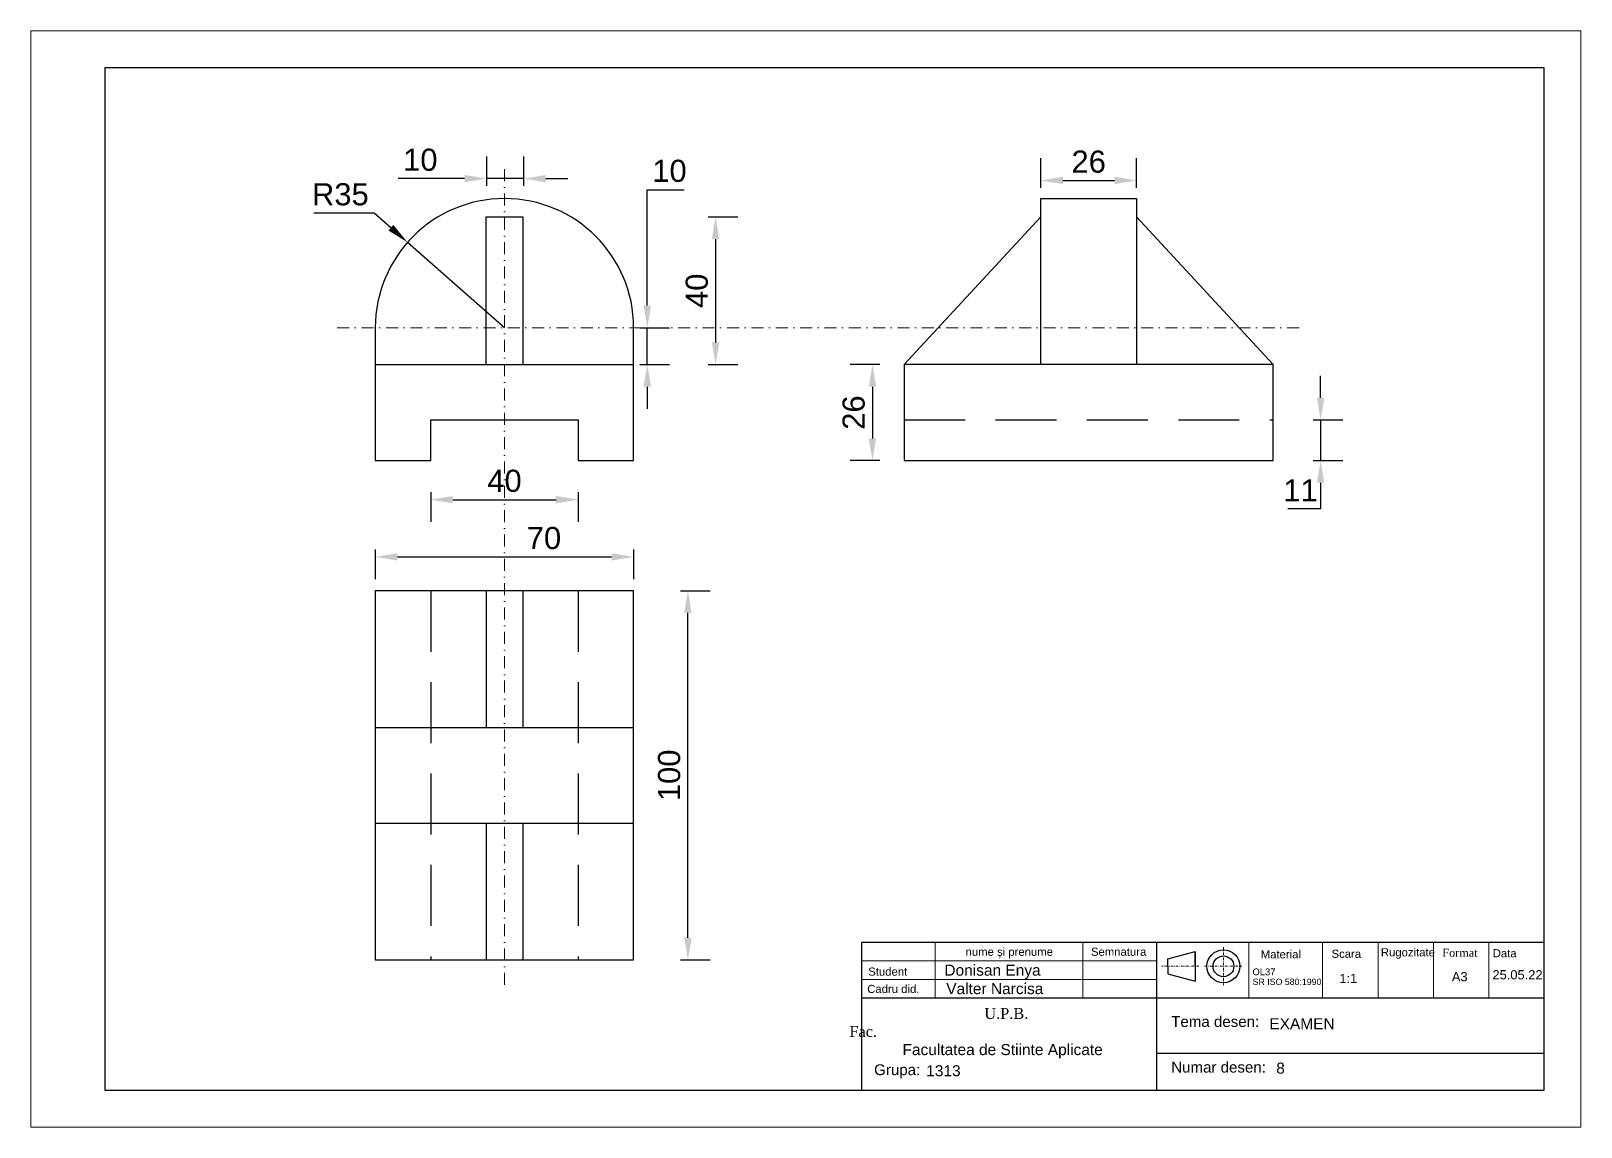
# Model space of a CAD drawing. Header units: millimetres. Extents: x -55 to 365, y -23 to 274.
import ezdxf

# ---------------------------------------------------------------- set-up
doc = ezdxf.new("R2010")
doc.units = ezdxf.units.MM
doc.header["$LTSCALE"] = 1.3
doc.linetypes.add('DASHDOT', pattern=[1, 0.5, -0.25, 0, -0.25])
doc.linetypes.add('DASHED', pattern=[19.05, 12.7, -6.35])
for name, color, linetype, lineweight in [('AJUTOR', 6, 'Continuous', 0), ('ASCUNSE', 255, 'DASHED', 30), ('AXE', 140, 'DASHDOT', 15), ('Cotele', 255, 'Continuous', 15), ('Groase', 255, 'Continuous', 30), ('Layer1', 7, 'DASHDOT', 0), ('linie GROASA', 7, 'Continuous', 30), ('linie SUBT', 7, 'Continuous', 0), ('TEXT', 255, 'Continuous', 15)]:
    doc.layers.add(name, color=color, linetype=linetype, lineweight=lineweight)
doc.layers.add('chenar', color=7, linetype='Continuous')
doc.styles.get("Standard").update_dxf_attribs({"font": 'arial.ttf'})
doc.dimstyles.new('GAC Style', dxfattribs={"dimscale": 2, "dimtxt": 3, "dimasz": 3, "dimexe": 3, "dimexo": 0.625, "dimgap": 1, "dimtad": 1, "dimtoh": 1, "dimtxsty": 'Standard', "dimcen": 2.5, "dimaunit": 1, "dimadec": 0, "dimazin": 0, "dimtfac": 1, "dimtmove": 0, "dimatfit": 0, "dimfxl": 1, "dimfxlon": 1, "dimtolj": 1, "dimtzin": 0, "dimarcsym": 0})

# ---------------------------------------------------------------- blocks, each defined once
blk = doc.blocks.new('*D3')
at = {"layer": 'Cotele', "color": 0, "lineweight": -2, "transparency": 16777216}
for p, q in [((38.32, 224.25), (21.94, 224.25)), ((42.82, 220.29), (38.32, 224.25)), ((73.6, 193.2), (47.33, 216.33))]:
    blk.add_line(p, q, dxfattribs=at)
at = {"layer": 'Cotele', "color": 0, "transparency": 16777216}
blk.add_solid([(43.48, 221.04), (42.16, 219.54), (47.33, 216.33)], dxfattribs=at)
at = {"layer": 'Defpoints', "color": 0}
for p in [(47.33, 216.33), (73.6, 193.2)]:
    blk.add_point(p, dxfattribs=at)
at = {"layer": 'Cotele', "color": 0, "transparency": 16777216, "insert": (29.13, 229.32), "char_height": 6, "attachment_point": 5}
blk.add_mtext('\\A1;R35', dxfattribs=at)
blk = doc.blocks.new('*D4')
at = {"layer": 'Cotele', "color": 0, "lineweight": -2, "transparency": 16777216}
for p, q in [((38.6, 133.1), (38.6, 125.1)), ((44.6, 131.1), (102.6, 131.1)), ((108.6, 133.1), (108.6, 125.1))]:
    blk.add_line(p, q, dxfattribs=at)
at = {"layer": 'Cotele', "color": 0, "transparency": 16777216}
for points in [[(44.6, 132.1), (44.6, 130.1), (38.6, 131.1)], [(102.6, 132.1), (102.6, 130.1), (108.6, 131.1)]]:
    blk.add_solid(points, dxfattribs=at)
at = {"layer": 'Defpoints', "color": 0}
for p in [(38.6, 183.2), (108.6, 183.2), (108.6, 131.1)]:
    blk.add_point(p, dxfattribs=at)
at = {"layer": 'Cotele', "color": 0, "transparency": 16777216, "insert": (84.3, 136.17), "char_height": 6, "attachment_point": 5}
blk.add_mtext('\\A1;70', dxfattribs=at)
blk = doc.blocks.new('*D5')
at = {"layer": 'Cotele', "color": 0, "lineweight": -2, "transparency": 16777216}
for p, q in [((53.6, 148.6), (53.6, 140.6)), ((93.6, 148.6), (93.6, 140.6)), ((59.6, 146.6), (87.6, 146.6))]:
    blk.add_line(p, q, dxfattribs=at)
at = {"layer": 'Cotele', "color": 0, "transparency": 16777216}
for points in [[(59.6, 147.6), (59.6, 145.6), (53.6, 146.6)], [(87.6, 147.6), (87.6, 145.6), (93.6, 146.6)]]:
    blk.add_solid(points, dxfattribs=at)
at = {"layer": 'Defpoints', "color": 0}
for p in [(53.6, 168.2), (93.6, 168.2), (93.6, 146.6)]:
    blk.add_point(p, dxfattribs=at)
at = {"layer": 'Cotele', "color": 0, "transparency": 16777216, "insert": (73.6, 151.67), "char_height": 6, "attachment_point": 5}
blk.add_mtext('\\A1;40', dxfattribs=at)
blk = doc.blocks.new('*D6')
at = {"layer": 'Cotele', "color": 0, "lineweight": -2, "transparency": 16777216}
for p, q in [((68.8, 231.6), (68.8, 239.6)), ((78.8, 231.6), (78.8, 239.6)), ((62.8, 233.6), (44.79, 233.6)), ((78.8, 233.6), (68.8, 233.6)), ((84.8, 233.6), (90.8, 233.6))]:
    blk.add_line(p, q, dxfattribs=at)
at = {"layer": 'Cotele', "color": 0, "transparency": 16777216}
for points in [[(62.8, 234.6), (62.8, 232.6), (68.8, 233.6)], [(84.8, 234.6), (84.8, 232.6), (78.8, 233.6)]]:
    blk.add_solid(points, dxfattribs=at)
at = {"layer": 'Defpoints', "color": 0}
for p in [(78.8, 233.6), (68.8, 223.2), (78.8, 223.2)]:
    blk.add_point(p, dxfattribs=at)
at = {"layer": 'Cotele', "color": 0, "transparency": 16777216, "insert": (50.8, 238.67), "char_height": 6, "attachment_point": 5}
blk.add_mtext('\\A1;10', dxfattribs=at)
blk = doc.blocks.new('*D7')
at = {"layer": 'Cotele', "color": 0, "lineweight": -2, "transparency": 16777216}
for p, q in [((121.3, 121.9), (129.3, 121.9)), ((123.3, 27.9), (123.3, 115.9)), ((121.3, 21.9), (129.3, 21.9))]:
    blk.add_line(p, q, dxfattribs=at)
at = {"layer": 'Cotele', "color": 0, "transparency": 16777216}
for points in [[(122.3, 115.9), (124.3, 115.9), (123.3, 121.9)], [(122.3, 27.9), (124.3, 27.9), (123.3, 21.9)]]:
    blk.add_solid(points, dxfattribs=at)
at = {"layer": 'Defpoints', "color": 0}
for p in [(108.6, 121.9), (123.3, 121.9), (108.6, 21.9)]:
    blk.add_point(p, dxfattribs=at)
at = {"layer": 'Cotele', "color": 0, "transparency": 16777216, "insert": (118.24, 71.9), "char_height": 6, "attachment_point": 5, "rotation": 90}
blk.add_mtext('\\A1;100', dxfattribs=at)
blk = doc.blocks.new('*D9')
at = {"layer": 'Cotele', "color": 0, "lineweight": -2, "transparency": 16777216}
for p, q in [((175.3, 183.2), (167.3, 183.2)), ((173.3, 177.2), (173.3, 163.2)), ((175.3, 157.2), (167.3, 157.2))]:
    blk.add_line(p, q, dxfattribs=at)
at = {"layer": 'Cotele', "color": 0, "transparency": 16777216}
for points in [[(172.3, 177.2), (174.3, 177.2), (173.3, 183.2)], [(172.3, 163.2), (174.3, 163.2), (173.3, 157.2)]]:
    blk.add_solid(points, dxfattribs=at)
at = {"layer": 'Defpoints', "color": 0}
for p in [(181.9, 183.2), (173.3, 157.2), (181.9, 157.2)]:
    blk.add_point(p, dxfattribs=at)
at = {"layer": 'Cotele', "color": 0, "transparency": 16777216, "insert": (168.24, 170.2), "char_height": 6, "attachment_point": 5, "rotation": 90}
blk.add_mtext('\\A1;26', dxfattribs=at)
blk = doc.blocks.new('*D10')
at = {"layer": 'Cotele', "color": 0, "lineweight": -2, "transparency": 16777216}
for p, q in [((294.74, 174.2), (294.74, 180.2)), ((292.74, 168.2), (300.74, 168.2)), ((294.74, 168.2), (294.74, 157.2)), ((292.74, 157.2), (300.74, 157.2)), ((294.74, 151.2), (294.74, 144.1)), ((294.74, 144.1), (285.87, 144.1))]:
    blk.add_line(p, q, dxfattribs=at)
at = {"layer": 'Cotele', "color": 0, "transparency": 16777216}
for points in [[(293.74, 174.2), (295.74, 174.2), (294.74, 168.2)], [(293.74, 151.2), (295.74, 151.2), (294.74, 157.2)]]:
    blk.add_solid(points, dxfattribs=at)
at = {"layer": 'Defpoints', "color": 0}
for p in [(281.9, 168.2), (294.74, 168.2), (281.9, 157.2)]:
    blk.add_point(p, dxfattribs=at)
at = {"layer": 'Cotele', "color": 0, "transparency": 16777216, "insert": (289.3, 149.12), "char_height": 6, "attachment_point": 5}
blk.add_mtext('\\A1;11', dxfattribs=at)
blk = doc.blocks.new('*D11')
at = {"layer": 'Cotele', "color": 0, "lineweight": -2, "transparency": 16777216}
for p, q in [((128.8, 223.2), (136.8, 223.2)), ((130.8, 217.2), (130.8, 189.2)), ((128.8, 183.2), (136.8, 183.2))]:
    blk.add_line(p, q, dxfattribs=at)
at = {"layer": 'Cotele', "color": 0, "transparency": 16777216}
for points in [[(129.8, 217.2), (131.8, 217.2), (130.8, 223.2)], [(129.8, 189.2), (131.8, 189.2), (130.8, 183.2)]]:
    blk.add_solid(points, dxfattribs=at)
at = {"layer": 'Defpoints', "color": 0}
for p in [(78.6, 223.2), (78.6, 183.2), (130.8, 183.2)]:
    blk.add_point(p, dxfattribs=at)
at = {"layer": 'Cotele', "color": 0, "transparency": 16777216, "insert": (125.74, 203.2), "char_height": 6, "attachment_point": 5, "rotation": 90}
blk.add_mtext('\\A1;40', dxfattribs=at)
blk = doc.blocks.new('*D12')
at = {"layer": 'Cotele', "color": 0, "lineweight": -2, "transparency": 16777216}
for p, q in [((112.3, 199.2), (112.3, 230.6)), ((112.3, 230.6), (122.31, 230.6)), ((110.3, 193.2), (118.3, 193.2)), ((112.3, 183.2), (112.3, 193.2)), ((110.3, 183.2), (118.3, 183.2)), ((112.3, 177.2), (112.3, 171.2))]:
    blk.add_line(p, q, dxfattribs=at)
at = {"layer": 'Cotele', "color": 0, "transparency": 16777216}
for points in [[(111.3, 199.2), (113.3, 199.2), (112.3, 193.2)], [(111.3, 177.2), (113.3, 177.2), (112.3, 183.2)]]:
    blk.add_solid(points, dxfattribs=at)
at = {"layer": 'Defpoints', "color": 0}
for p in [(73.3, 193.2), (112.3, 193.2), (73.3, 183.2)]:
    blk.add_point(p, dxfattribs=at)
at = {"layer": 'Cotele', "color": 0, "transparency": 16777216, "insert": (118.31, 235.67), "char_height": 6, "attachment_point": 5}
blk.add_mtext('\\A1;10', dxfattribs=at)
blk = doc.blocks.new('*D13')
at = {"layer": 'Cotele', "color": 0, "lineweight": -2, "transparency": 16777216}
for p, q in [((218.9, 231.1), (218.9, 239.1)), ((244.9, 231.1), (244.9, 239.1)), ((224.9, 233.1), (238.9, 233.1))]:
    blk.add_line(p, q, dxfattribs=at)
at = {"layer": 'Cotele', "color": 0, "transparency": 16777216}
for points in [[(224.9, 234.1), (224.9, 232.1), (218.9, 233.1)], [(238.9, 234.1), (238.9, 232.1), (244.9, 233.1)]]:
    blk.add_solid(points, dxfattribs=at)
at = {"layer": 'Defpoints', "color": 0}
for p in [(244.9, 233.1), (218.9, 228.2), (244.9, 228.2)]:
    blk.add_point(p, dxfattribs=at)
at = {"layer": 'Cotele', "color": 0, "transparency": 16777216, "insert": (231.9, 238.17), "char_height": 6, "attachment_point": 5}
blk.add_mtext('\\A1;26', dxfattribs=at)

msp = doc.modelspace()

# ---------------------------------------------------------------- linework, layer by layer
at = {"layer": 'AJUTOR'}
for p, q in [((365.301, 273.603), (-54.699, 273.603)), ((-54.699, 273.603), (-54.699, -23.397)), ((365.301, -23.397), (365.301, 273.603)), ((-54.699, -23.397), (365.301, -23.397))]:
    msp.add_line(p, q, dxfattribs=at)
at = {"layer": 'ASCUNSE'}
for p, q in [((181.901, 168.203), (281.901, 168.203)), ((53.601, 121.903), (53.601, 21.903)), ((93.601, 121.903), (93.601, 21.903))]:
    msp.add_line(p, q, dxfattribs=at)
at = {"layer": 'AXE', "ltscale": 5}
for p, q in [((73.601, 15.103), (73.601, 236.603)), ((28.301, 193.203), (290.301, 193.203))]:
    msp.add_line(p, q, dxfattribs=at)
at = {"layer": 'chenar'}
for p, q in [((355.301, 263.603), (-34.699, 263.603)), ((-34.699, 263.603), (-34.699, -13.397)), ((355.301, -13.397), (355.301, 263.603)), ((-34.699, -13.397), (355.301, -13.397))]:
    msp.add_line(p, q, dxfattribs=at)
at = {"layer": 'Groase'}
for p, q in [((218.901, 183.203), (218.901, 228.203)), ((218.901, 228.203), (244.901, 228.203)), ((244.901, 228.203), (244.901, 183.203)), ((68.601, 183.203), (68.601, 223.203)), ((68.601, 223.203), (78.601, 223.203)), ((78.601, 223.203), (78.601, 183.203)), ((181.901, 183.203), (218.901, 223.203)), ((244.901, 223.203), (281.901, 183.203)), ((38.601, 193.203), (38.601, 157.203)), ((108.601, 157.203), (108.601, 193.203)), ((38.601, 183.203), (108.601, 183.203)), ((181.901, 183.203), (181.901, 157.203)), ((281.901, 183.203), (181.901, 183.203)), ((281.901, 157.203), (281.901, 183.203)), ((53.601, 157.203), (53.601, 168.203)), ((53.601, 168.203), (93.601, 168.203)), ((93.601, 168.203), (93.601, 157.203)), ((38.601, 157.203), (53.601, 157.203)), ((93.601, 157.203), (108.601, 157.203)), ((181.901, 157.203), (281.901, 157.203)), ((38.601, 121.903), (38.601, 21.903)), ((108.601, 121.903), (38.601, 121.903)), ((68.601, 121.903), (68.601, 84.903)), ((78.601, 121.903), (78.601, 84.903)), ((108.601, 21.903), (108.601, 121.903)), ((38.601, 84.903), (108.601, 84.903)), ((38.601, 58.903), (108.601, 58.903)), ((68.601, 58.903), (68.601, 21.903)), ((78.601, 58.903), (78.601, 21.903)), ((38.601, 21.903), (108.601, 21.903))]:
    msp.add_line(p, q, dxfattribs=at)
msp.add_arc((73.601, 193.203), 35, 0, 180, dxfattribs=at)
at = {"layer": 'Layer1'}
for p, q in [((268.413, 25.299), (268.413, 15)), ((261.778, 20.149), (251.664, 20.149)), ((263.306, 20.149), (273.386, 20.149))]:
    msp.add_line(p, q, dxfattribs=at)
at = {"layer": 'linie GROASA'}
for p, q in [((250.301, 26.603), (250.301, -13.397)), ((253.325, 22.149), (260.759, 24.149)), ((253.325, 20.149), (253.325, 22.149)), ((260.759, 20.149), (260.759, 24.149)), ((260.759, 24.149), (260.759, 16.149)), ((253.325, 20.149), (253.325, 18.149)), ((253.325, 18.149), (260.759, 16.149)), ((170.301, 11.603), (355.301, 11.603)), ((250.301, -3.397), (355.301, -3.397))]:
    msp.add_line(p, q, dxfattribs=at)
msp.add_lwpolyline([(170.301, -13.397), (355.301, -13.397), (355.301, 26.603), (170.301, 26.603)], close=True, dxfattribs=at)
for radius in [4.458, 2.815]:
    msp.add_circle((268.413, 20.149), radius, dxfattribs=at)
at = {"layer": 'linie SUBT'}
for p, q in [((190.301, 26.603), (190.301, 11.603)), ((230.301, 26.603), (230.301, 11.603)), ((275.301, 26.603), (275.301, 11.603)), ((295.301, 26.603), (295.301, 11.603)), ((310.301, 26.603), (310.301, 11.603)), ((325.301, 26.603), (325.301, 11.603)), ((340.301, 26.603), (340.301, 11.603)), ((170.301, 21.603), (250.301, 21.603)), ((170.301, 16.603), (250.301, 16.603))]:
    msp.add_line(p, q, dxfattribs=at)

# ---------------------------------------------------------------- texts
at = {"layer": 'linie GROASA'}
for s, height, p in [('nume și prenume', 2.19459, (198.544, 22.997)), ('Semnatura', 2.1946, (232.519, 22.997)), ('Material', 2.1946, (278.51, 22.308)), ('Scara', 2.1946, (297.708, 22.446)), ('Rugozitate', 2.1946, (311.069, 22.853)), ('Data', 2.1946, (341.381, 22.599)), ('Student', 2.1946, (172.164, 17.618)), ('Cadru did.', 2.1946, (171.888, 12.928)), ('Tema desen:', 2.92612, (254.259, 3.712)), ('Grupa:', 2.9261, (173.761, -9.343)), ('Numar desen:', 2.92612, (254.259, -8.645))]:
    msp.add_text(s, height=height, dxfattribs=at).set_placement(p)
for s, width, heights, insert, char_height, attachment_point in [('{\\fTimes New Roman Baltic|b0|i0|c238|p18;F\\fTimes New Roman Baltic|b0|i0|c186|p18;ormat}', 9.39157, [0], (327.705, 24.923), 2.19459, 1), ('{\\fTimes New Roman Baltic|b0|i0|c186|p18;U.P.B.\\P\\pxqj;\\fTimes New Roman Baltic|b0|i0|c238|p18;Fac. \\fTimes New Roman Baltic|b0|i0|c186|p18; }', 85.05557, [24.014], (209.587, 4.903), 2.9261, 5)]:
    msp.add_mtext_dynamic_manual_height_columns(s, width=width, gutter_width=25, heights=heights, dxfattribs=dict(at, insert=insert, char_height=char_height, attachment_point=attachment_point))
at = {"layer": 'TEXT'}
for s, height, p in [('Donisan Enya', 3, (192.801, 17.603)), ('OL37', 1.8199, (276.289, 17.737)), ('SR ISO 580:1990', 1.70393, (276.313, 15.092)), ('Valter Narcisa', 3, (193.301, 12.603)), ('EXAMEN', 3, (280.849, 3.095)), ('Facultatea de Stiinte Aplicate', 3, (181.45, -3.916)), ('1313', 3, (187.882, -9.643)), ('8', 3, (282.72, -8.941))]:
    msp.add_text(s, height=height, rotation=360, dxfattribs=at).set_placement(p)
for s, p in [('1:1', (299.801, 15.603)), ('A3', (330.301, 16.103)), ('25.05.22', (341.301, 16.603))]:
    msp.add_text(s, height=2.5, dxfattribs=at).set_placement(p)

# ---------------------------------------------------------------- dimensions: what is measured, and where the dimension line sits
at = {"layer": 'Cotele'}
for base, p1, p2, picture, middle in [((78.801, 233.603), (68.801, 223.203), (78.801, 223.203), '*D6', (50.796, 233.603)), ((108.601, 131.103), (38.601, 183.203), (108.601, 183.203), '*D4', (84.301, 131.103)), ((93.601, 146.603), (53.601, 168.203), (93.601, 168.203), '*D5', (73.601, 146.603))]:
    dim = msp.add_linear_dim(base=base, p1=p1, p2=p2, dimstyle='GAC Style', dxfattribs=at)
    dim.commit()
    dim.dimension.update_dxf_attribs({"geometry": picture, "text_midpoint": middle, "dimtype": 160})
for base, p1, p2, picture, middle in [((112.301, 193.203), (73.301, 183.203), (73.301, 193.203), '*D12', (118.306, 230.603)), ((130.801, 183.203), (78.601, 223.203), (78.601, 183.203), '*D11', (130.801, 203.203)), ((173.301, 157.203), (181.901, 183.203), (181.901, 157.203), '*D9', (173.301, 170.203)), ((294.737, 168.203), (281.901, 157.203), (281.901, 168.203), '*D10', (289.301, 144.103)), ((123.301, 121.903), (108.601, 21.903), (108.601, 121.903), '*D7', (123.301, 71.903))]:
    dim = msp.add_linear_dim(base=base, p1=p1, p2=p2, angle=90, dimstyle='GAC Style', dxfattribs=at)
    dim.commit()
    dim.dimension.update_dxf_attribs({"geometry": picture, "text_midpoint": middle, "dimtype": 160})
dim = msp.add_linear_dim(base=(244.901, 233.103), p1=(218.901, 228.203), p2=(244.901, 228.203), dimstyle='GAC Style', dxfattribs=at)
dim.commit()
dim.dimension.update_dxf_attribs({"geometry": '*D13', "text_midpoint": (231.901, 238.166)})
dim = msp.add_radius_dim(center=(73.601, 193.203), mpoint=(47.328, 216.327), dimstyle='GAC Style', dxfattribs=at)
dim.commit()
dim.dimension.update_dxf_attribs({"geometry": '*D3', "text_midpoint": (29.129, 224.255), "dimtype": 164})

doc.saveas('drawing.dxf')
